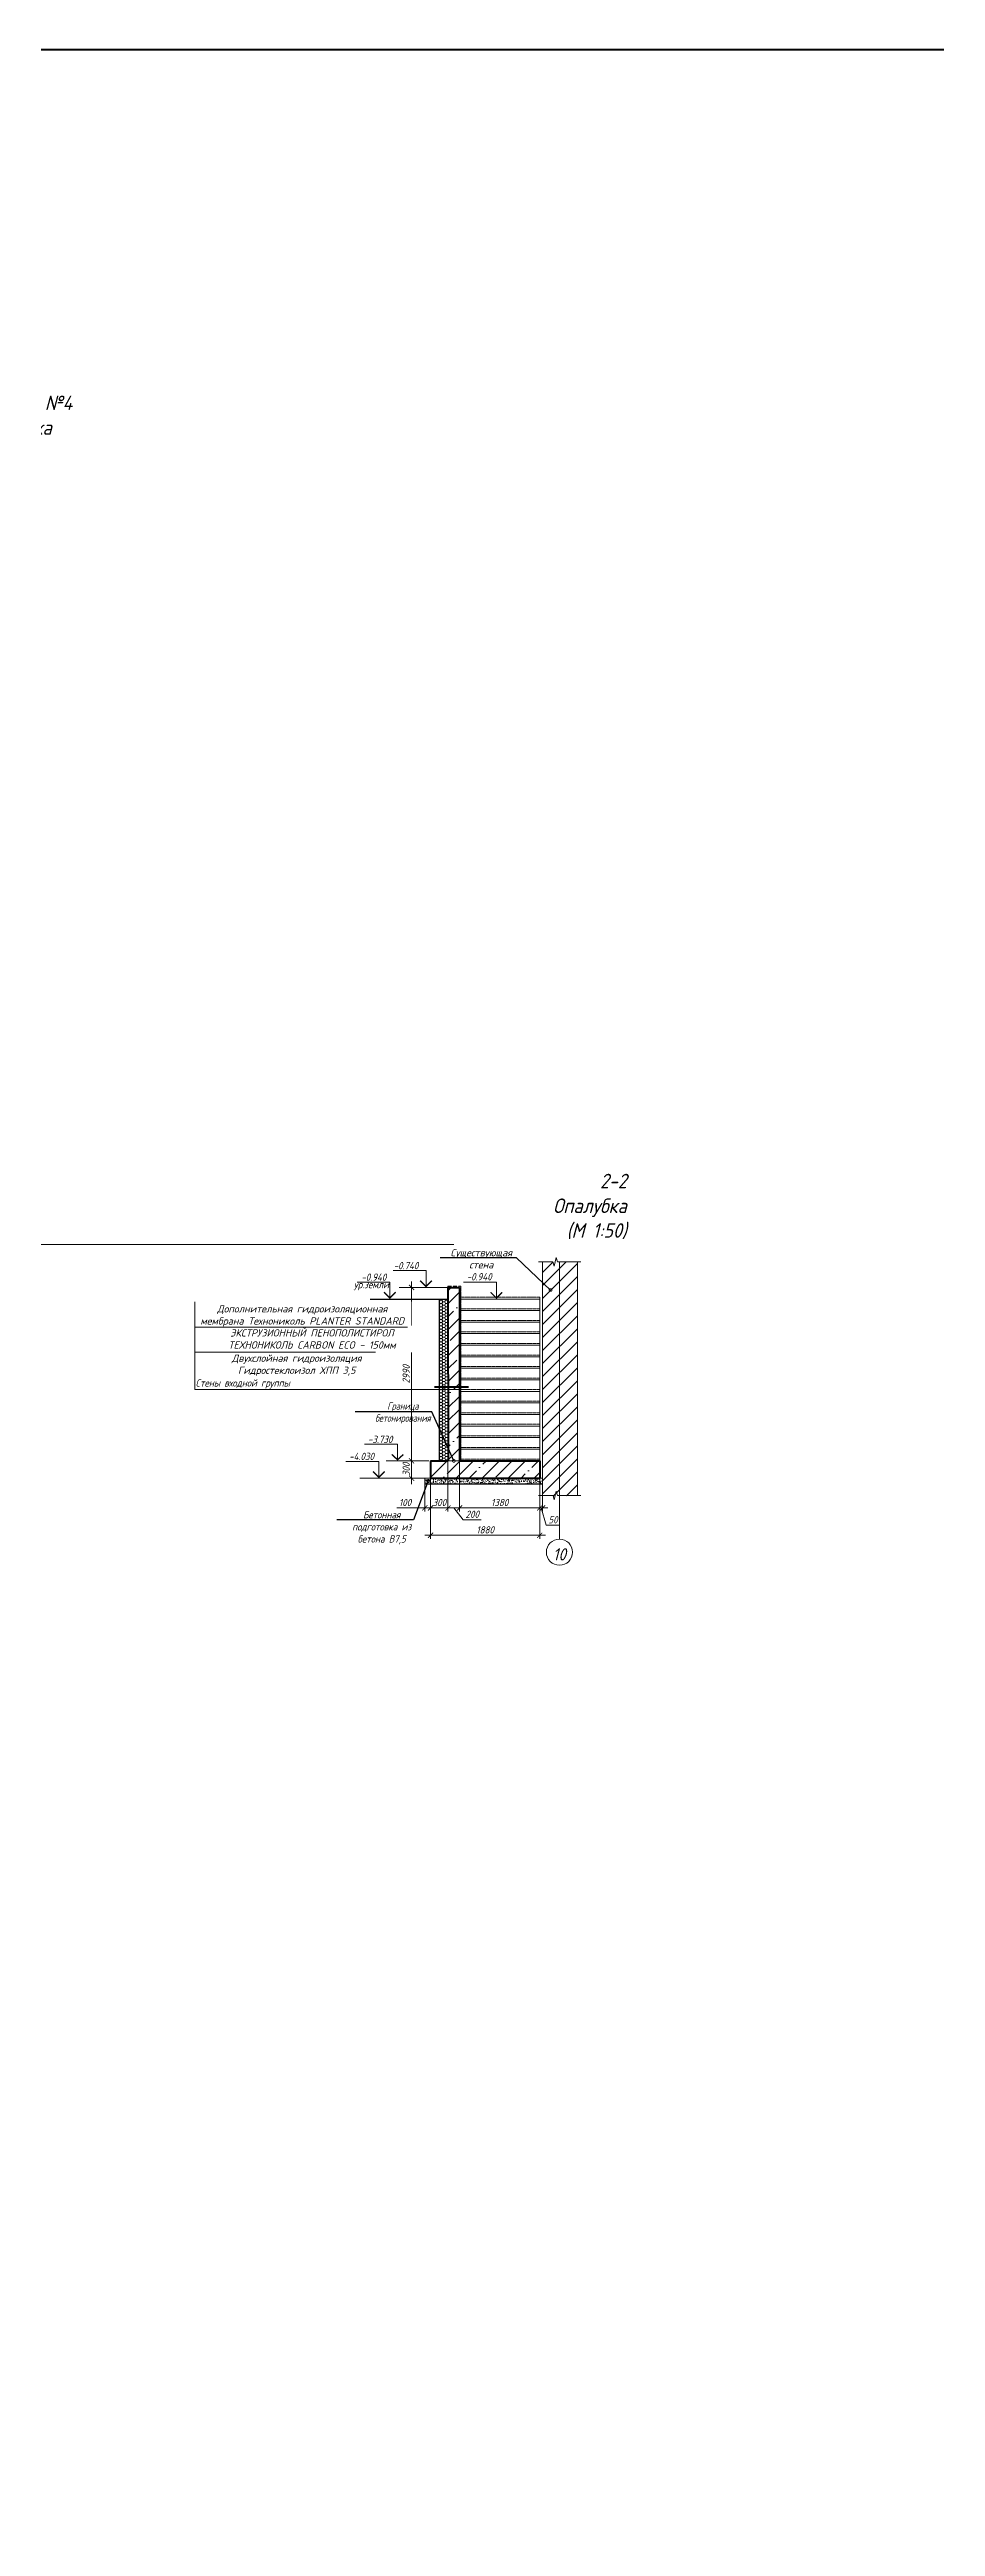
# Model space of a CAD drawing. Header units: millimetres. Extents: x 504091 to 2165846, y 135022 to 442887.
# Drawn here: x 1460696 to 1475961, y 239776 to 282474 of the extents above; entities that cross this region are included whole.
import ezdxf
from ezdxf import colors
from ezdxf.entities.mleader import LeaderData, LeaderLine
from ezdxf.math import Vec2, Vec3

# ---------------------------------------------------------------- set-up
doc = ezdxf.new("R2010")
doc.units = ezdxf.units.MM
for name, pattern in [('ADSK_Линия сетки', [25, 20, -2.5, 0, -2.5]), ('IMPORT-ADSK_Штриховая_ш3 п1_5 _2_', [4.5, 3, -1.5]), ('осеваяX2', [4, 2.5, -0.5, 0.5, -0.5])]:
    doc.linetypes.add(name, pattern=pattern)
doc.layers.get('Defpoints').update_dxf_attribs({"color": 255})
for name, color, linetype, lineweight in [('+АР_Вспомогательная', 7, 'Continuous', 9), ('S-STRS', 31, 'Continuous', 9), ('Аннотация', 7, 'Continuous', 9), ('Монолит тонкий', 204, 'Continuous', 9), ('Оси', 165, 'осеваяX2', 13), ('Размер', 7, 'Continuous', 13), ('размеры', 7, 'Continuous', 9), ('Размеры КР', 164, 'Continuous', 9), ('СПДС_+АР_Выноски', 4, 'Continuous', 9)]:
    doc.layers.add(name, color=color, linetype=linetype, lineweight=lineweight)
for name, color, linetype in [('PS_Выноски', 7, 'Continuous'), ('SGRAND', 7, 'Continuous'), ('Контур', 7, 'Continuous')]:
    doc.layers.add(name, color=color, linetype=linetype)
doc.styles.add('GOST 2.304_new', font='isocpeur.ttf', dxfattribs={"width": 0.9, "oblique": 15})
doc.linetypes.add('zem', pattern='A,1.9,[130,ltypeshp.shx,S=2.4,R=135,X=0.5,Y=-1.8],2,[130,ltypeshp.shx,S=2.4,R=135,X=0.5,Y=-1.8],2,[130,ltypeshp.shx,S=2.4,R=135,X=0.5,Y=-1.8],3.8', length=9.7)
doc.linetypes.add('зигзаг', pattern='A,0.00254,-5.08,[131,ltypeshp.shx,S=5.08,R=0,X=-5.08,Y=0],-10.16,[131,ltypeshp.shx,S=5.08,R=180,X=5.08,Y=0],-5.08', length=20.32254)
doc.dimstyles.new('SPDS 1_50', dxfattribs={"dimscale": 50, "dimtxt": 2.5, "dimasz": 1.77, "dimexe": 1.25, "dimexo": 0.625, "dimtad": 1, "dimdec": 0, "dimrnd": 0.001, "dimzin": 9, "dimtxsty": 'GOST 2.304_new', "dimblk": 'ARCHTICK', "dimcen": 2.5, "dimdle": 2, "dimclrt": 256, "dimadec": 0, "dimazin": 2, "dimtfac": 0.75, "dimtdec": 0, "dimtmove": 1, "dimatfit": 3, "dimfxl": 0, "dimtolj": 1, "dimlwd": 9, "dimlwe": 9, "dimarcsym": 0})

# ---------------------------------------------------------------- blocks, each defined once
blk = doc.blocks.new('_DotSmall')
at = {"color": 0, "linetype": 'ByBlock', "lineweight": 35, "const_width": 0.5}
blk.add_lwpolyline([(-0.0625, 0, 1), (0.0625, 0, 1)], format="xyb", close=True, dxfattribs=at)
blk = doc.blocks.new('_ArchTick')
at = {"color": 0, "linetype": 'ByBlock', "const_width": 0.15}
blk.add_lwpolyline([(-0.5, -0.5), (0.5, 0.5)], dxfattribs=at)
blk = doc.blocks.new('*D3262')
at = {"layer": 'Defpoints', "color": 0, "lineweight": 20, "transparency": 16777216}
for p in [(1469142, 257995), (1469192, 257966), (1469142, 257334)]:
    blk.add_point(p, dxfattribs=at)
at = {"layer": 'Контур', "color": 0, "lineweight": 9, "transparency": 16777216}
for p, q in [((1469142, 257964), (1469142, 257271)), ((1469192, 257934), (1469192, 257271)), ((1469142, 257334), (1469054, 257334)), ((1469192, 257334), (1469142, 257334)), ((1469192, 257334), (1469142, 257334)), ((1469167, 257334), (1469256, 257037)), ((1469192, 257334), (1469281, 257334)), ((1469256, 257037), (1469487, 257037))]:
    blk.add_line(p, q, dxfattribs=at)
at = {"layer": 'Контур', "color": 0, "lineweight": 9, "transparency": 16777216, "xscale": 88.5, "yscale": 88.5, "zscale": 88.5}
blk.add_blockref('_ArchTick', (1469142, 257334), dxfattribs=at)
at = {"layer": 'Контур', "color": 0, "lineweight": 9, "transparency": 16777216, "xscale": 88.5, "yscale": 88.5, "zscale": 88.5, "rotation": 180}
blk.add_blockref('_ArchTick', (1469192, 257334), dxfattribs=at)
at = {"layer": 'Контур', "lineweight": 20, "transparency": 16777216, "insert": (1469372, 257131), "char_height": 125, "attachment_point": 5, "style": 'GOST 2.304_new'}
blk.add_mtext('\\A1;50', dxfattribs=at)
blk = doc.blocks.new('*D3263')
at = {"layer": 'Defpoints', "color": 0, "lineweight": 20, "transparency": 16777216}
for p in [(1467762, 258312), (1469142, 257995), (1467762, 257334)]:
    blk.add_point(p, dxfattribs=at)
at = {"layer": 'Контур', "color": 0, "lineweight": 9, "transparency": 16777216}
for p, q in [((1467762, 258280), (1467762, 257271)), ((1469142, 257964), (1469142, 257271)), ((1469242, 257334), (1467662, 257334))]:
    blk.add_line(p, q, dxfattribs=at)
at = {"layer": 'Контур', "color": 0, "lineweight": 9, "transparency": 16777216, "xscale": 88.5, "yscale": 88.5, "zscale": 88.5, "rotation": 180}
blk.add_blockref('_ArchTick', (1467762, 257334), dxfattribs=at)
at = {"layer": 'Контур', "color": 0, "lineweight": 9, "transparency": 16777216, "xscale": 88.5, "yscale": 88.5, "zscale": 88.5}
blk.add_blockref('_ArchTick', (1469142, 257334), dxfattribs=at)
at = {"layer": 'Контур', "lineweight": 20, "transparency": 16777216, "insert": (1468452, 257427), "char_height": 125, "attachment_point": 5, "style": 'GOST 2.304_new'}
blk.add_mtext('\\A1;1380', dxfattribs=at)
blk = doc.blocks.new('*D3264')
at = {"layer": 'Defpoints', "color": 0, "lineweight": 20, "transparency": 16777216}
for p in [(1467562, 258312), (1467762, 258312), (1467562, 257334)]:
    blk.add_point(p, dxfattribs=at)
at = {"layer": 'Контур', "color": 0, "lineweight": 9, "transparency": 16777216}
for p, q in [((1467562, 258280), (1467562, 257271)), ((1467762, 258280), (1467762, 257271)), ((1467862, 257334), (1467462, 257334)), ((1467662, 257334), (1467825, 257131)), ((1467825, 257131), (1468135, 257131))]:
    blk.add_line(p, q, dxfattribs=at)
at = {"layer": 'Контур', "color": 0, "lineweight": 9, "transparency": 16777216, "xscale": 88.5, "yscale": 88.5, "zscale": 88.5, "rotation": 180}
blk.add_blockref('_ArchTick', (1467562, 257334), dxfattribs=at)
at = {"layer": 'Контур', "color": 0, "lineweight": 9, "transparency": 16777216, "xscale": 88.5, "yscale": 88.5, "zscale": 88.5}
blk.add_blockref('_ArchTick', (1467762, 257334), dxfattribs=at)
at = {"layer": 'Контур', "lineweight": 20, "transparency": 16777216, "insert": (1467980, 257224), "char_height": 125, "attachment_point": 5, "style": 'GOST 2.304_new'}
blk.add_mtext('\\A1;200', dxfattribs=at)
blk = doc.blocks.new('*D3265')
at = {"layer": 'Defpoints', "color": 0, "lineweight": 20, "transparency": 16777216}
for p in [(1467262, 258052), (1467562, 258312), (1467262, 257334)]:
    blk.add_point(p, dxfattribs=at)
at = {"layer": 'Контур', "color": 0, "lineweight": 9, "transparency": 16777216}
for p, q in [((1467262, 258021), (1467262, 257271)), ((1467562, 258280), (1467562, 257271)), ((1467662, 257334), (1467162, 257334))]:
    blk.add_line(p, q, dxfattribs=at)
at = {"layer": 'Контур', "color": 0, "lineweight": 9, "transparency": 16777216, "xscale": 88.5, "yscale": 88.5, "zscale": 88.5, "rotation": 180}
blk.add_blockref('_ArchTick', (1467262, 257334), dxfattribs=at)
at = {"layer": 'Контур', "color": 0, "lineweight": 9, "transparency": 16777216, "xscale": 88.5, "yscale": 88.5, "zscale": 88.5}
blk.add_blockref('_ArchTick', (1467562, 257334), dxfattribs=at)
at = {"layer": 'Контур', "lineweight": 20, "transparency": 16777216, "insert": (1467412, 257427), "char_height": 125, "attachment_point": 5, "style": 'GOST 2.304_new'}
blk.add_mtext('\\A1;300', dxfattribs=at)
blk = doc.blocks.new('*D3266')
at = {"layer": 'Defpoints', "color": 0, "lineweight": 20, "transparency": 16777216}
for p in [(1467262, 258052), (1467162, 257798), (1467162, 257334)]:
    blk.add_point(p, dxfattribs=at)
at = {"layer": 'Контур', "color": 0, "lineweight": 9, "transparency": 16777216}
for p, q in [((1467262, 258021), (1467262, 257271)), ((1467162, 257767), (1467162, 257271)), ((1466678, 257334), (1467162, 257334)), ((1467362, 257334), (1467062, 257334))]:
    blk.add_line(p, q, dxfattribs=at)
at = {"layer": 'Контур', "color": 0, "lineweight": 9, "transparency": 16777216, "xscale": 88.5, "yscale": 88.5, "zscale": 88.5, "rotation": 180}
blk.add_blockref('_ArchTick', (1467162, 257334), dxfattribs=at)
at = {"layer": 'Контур', "color": 0, "lineweight": 9, "transparency": 16777216, "xscale": 88.5, "yscale": 88.5, "zscale": 88.5}
blk.add_blockref('_ArchTick', (1467262, 257334), dxfattribs=at)
at = {"layer": 'Контур', "lineweight": 20, "transparency": 16777216, "insert": (1466822, 257427), "char_height": 125, "attachment_point": 5, "style": 'GOST 2.304_new'}
blk.add_mtext('\\A1;100', dxfattribs=at)
blk = doc.blocks.new('*D3267')
at = {"layer": 'Defpoints', "color": 0, "lineweight": 20, "transparency": 16777216}
for p in [(1467262, 258145), (1469142, 258145), (1467262, 256862)]:
    blk.add_point(p, dxfattribs=at)
at = {"layer": 'Контур', "color": 0, "lineweight": 9, "transparency": 16777216}
for p, q in [((1467262, 258114), (1467262, 256799)), ((1469142, 258114), (1469142, 256799)), ((1469242, 256862), (1467162, 256862))]:
    blk.add_line(p, q, dxfattribs=at)
at = {"layer": 'Контур', "color": 0, "lineweight": 9, "transparency": 16777216, "xscale": 88.5, "yscale": 88.5, "zscale": 88.5, "rotation": 180}
blk.add_blockref('_ArchTick', (1467262, 256862), dxfattribs=at)
at = {"layer": 'Контур', "color": 0, "lineweight": 9, "transparency": 16777216, "xscale": 88.5, "yscale": 88.5, "zscale": 88.5}
blk.add_blockref('_ArchTick', (1469142, 256862), dxfattribs=at)
at = {"layer": 'Контур', "lineweight": 20, "transparency": 16777216, "insert": (1468202, 256955), "char_height": 125, "attachment_point": 5, "style": 'GOST 2.304_new'}
blk.add_mtext('\\A1;1880', dxfattribs=at)
blk = doc.blocks.new('*D3268')
at = {"layer": 'Defpoints', "color": 0, "lineweight": 20, "transparency": 16777216}
for p in [(1466934, 258145), (1467262, 258145), (1467262, 257844)]:
    blk.add_point(p, dxfattribs=at)
at = {"layer": 'Контур', "color": 0, "lineweight": 9, "transparency": 16777216}
for p, q in [((1467231, 258145), (1466872, 258145)), ((1466934, 257744), (1466934, 258245)), ((1467231, 257844), (1466872, 257844))]:
    blk.add_line(p, q, dxfattribs=at)
at = {"layer": 'Контур', "color": 0, "lineweight": 9, "transparency": 16777216, "xscale": 88.5, "yscale": 88.5, "zscale": 88.5}
for p, rotation in [((1466934, 258145), 90), ((1466934, 257844), 270)]:
    blk.add_blockref('_ArchTick', p, dxfattribs=dict(at, rotation=rotation))
at = {"layer": 'Контур', "lineweight": 20, "transparency": 16777216, "insert": (1466841, 257998), "char_height": 125, "attachment_point": 5, "rotation": 90, "style": 'GOST 2.304_new'}
blk.add_mtext('\\A1;300', dxfattribs=at)
blk = doc.blocks.new('*D3269')
at = {"layer": 'Defpoints', "color": 0, "lineweight": 20, "transparency": 16777216}
for p in [(1466934, 261135), (1467561, 261135), (1467262, 258145)]:
    blk.add_point(p, dxfattribs=at)
at = {"layer": 'Контур', "color": 0, "lineweight": 9, "transparency": 16777216}
for p, q in [((1467530, 261135), (1466872, 261135)), ((1466934, 258045), (1466934, 261235)), ((1467231, 258145), (1466872, 258145))]:
    blk.add_line(p, q, dxfattribs=at)
at = {"layer": 'Контур', "color": 0, "lineweight": 9, "transparency": 16777216, "xscale": 88.5, "yscale": 88.5, "zscale": 88.5}
for p, rotation in [((1466934, 261135), 90), ((1466934, 258145), 270)]:
    blk.add_blockref('_ArchTick', p, dxfattribs=dict(at, rotation=rotation))
at = {"layer": 'Контур', "lineweight": 20, "transparency": 16777216, "insert": (1466841, 259638), "char_height": 125, "attachment_point": 5, "rotation": 90, "style": 'GOST 2.304_new'}
blk.add_mtext('\\A1;2990', dxfattribs=at)

msp = doc.modelspace()

# ---------------------------------------------------------------- hatches: boundary and pattern name
at = {"layer": 'SGRAND', "lineweight": 20}
h = msp.add_hatch(dxfattribs=at)
h.set_pattern_fill('ANSI31', color=256, scale=50)
h.set_pattern_definition([(45, (180528.06, 9501.99), (-112.253202, 112.253202), [])])
h.paths.add_polyline_path([(1469191.3833, 261578.2019), (1469371.0637, 261578.2019), (1469389.8137, 261503.2019), (1469427.3137, 261653.2019), (1469446.0637, 261578.2019), (1469791.3833, 261578.2019), (1469791.3833, 257541.2787), (1469446.0637, 257541.2787), (1469427.3137, 257616.2787), (1469389.8137, 257466.2787), (1469371.0637, 257541.2787), (1469191.3833, 257541.2787)])
h = msp.add_hatch(dxfattribs=at)
h.set_pattern_fill('ANSI35', color=256, scale=50)
h.set_pattern_definition([(45, (180338.06, 9502), (-224.5064, 224.5064), []), (45, (180562.56, 9502), (-224.5064, 224.5064), [396.875, -79.375, 0, -79.375])])
h.paths.add_polyline_path([(1467561.3833, 261134.7781), (1467761.3833, 261134.7781), (1467761.3833, 258140.442), (1467561.3833, 258140.442)])
h.paths.add_polyline_path([(1467661.3833, 258140.442), (1467761.3833, 258148.6101), (1469142.493, 258146.9462), (1469142.493, 257846.9462), (1467513.4087, 257848.6101)])
h.paths.add_polyline_path([(1467262.493, 258138.7781), (1467561.3833, 258140.442), (1467661.3833, 258140.442), (1467513.4087, 257840.442), (1467261.3833, 257840.442)])
h = msp.add_hatch(dxfattribs=at)
h.set_pattern_fill('HONEY', color=256, scale=10)
h.set_pattern_definition([(0, (4433.986, 0), (47.625, 27.49630645), [31.75, -63.5]), (120, (4433.986, 0), (-47.6249999, 27.49630663), [31.75, -63.5]), (60, (4433.986, 0), (1e-07, 54.9926131), [-63.5, 31.75])])
h.paths.add_polyline_path([(1467561.4575, 260934.7781), (1467411.4575, 260934.7781), (1467412.2868, 258700.3636), (1467562.4106, 258367.0123)])
h.paths.add_polyline_path([(1467412.2868, 258700.3636), (1467412.493, 258144.7781), (1467562.493, 258144.7781), (1467562.4106, 258367.0123)])
h = msp.add_hatch(dxfattribs=at)
h.set_pattern_fill('AR-CONC', color=256, scale=0.5)
h.set_pattern_definition([(50, (298443.91, 18078.99), (91.0923345, -7.969543), [9.525, -104.775]), (355, (298443.91, 18078.99), (-17.621711, 95.5284226), [7.62, -83.820292]), (100.451445, (298451.5, 18078.32), (73.4706235, 87.558876), [8.0950044, -89.045122]), (46.1842, (298443.91, 18104.39), (135.53952, -21.021164), [14.2875, -157.1625]), (96.635558, (298455.2, 18102.64), (118.702067, 123.713062), [12.142512, -133.567804]), (351.184151, (298443.91, 18104.39), (118.702067, 123.713062), [11.429984, -125.729866]), (21, (298456.61, 18098.04), (75.8071956, -51.132599), [9.525, -104.775]), (326, (298456.61, 18098.04), (30.901014, 92.093983), [7.62, -83.82]), (71.451445, (298462.93, 18093.78), (106.7082096, 40.9613844), [8.0950044, -89.044969]), (37.5, (298443.91, 18078.987), (1.5443016, 42.2775194), [0, -82.804, 0, -85.09, 0, -84.1375]), (7.5, (298443.91, 18078.987), (33.4098313, 50.0902874), [0, -48.514, 0, -80.899, 0, -32.0675]), (327.5, (298415.59, 18078.987), (67.7952976, -2.864372), [0, -31.75, 0, -99.06, 0, -131.445]), (317.5, (298402.89, 18078.987), (74.0645907, 12.7132455), [0, -41.275, 0, -65.786, 0, -93.345])])
h.paths.add_polyline_path([(1467162.493, 257847.7781), (1467262.493, 257847.7781), (1469032.493, 257847.7781), (1469192.3776, 257847.7781), (1469192.3776, 257747.7781), (1467162.493, 257747.7781)])

# ---------------------------------------------------------------- linework, layer by layer
at = {"layer": '+АР_Вспомогательная', "color": 7, "linetype": 'Continuous', "ltscale": 50}
for points in [[(1469848.9297, 261578.2019), (1469446.0637, 261578.2019), (1469427.3137, 261653.2019), (1469389.8137, 261503.2019), (1469371.0637, 261578.2019), (1469119.4246, 261578.2019)], [(1469850.0395, 257548.6148), (1469447.1734, 257548.6148), (1469428.4234, 257623.6148), (1469390.9234, 257473.6148), (1469372.1734, 257548.6148), (1469120.5343, 257548.6148)]]:
    msp.add_lwpolyline(points, dxfattribs=at)
at = {"layer": 'Defpoints', "lineweight": 20}
msp.add_line((1448463.8081, 261874.7781), (1467661.1717, 261874.7781), dxfattribs=at)
at = {"layer": 'PS_Выноски', "linetype": 'zem'}
for p, q in [((1466221.6751, 260934.7781), (1467561.3833, 260934.7781)), ((1467162.493, 257747.7781), (1469192.4382, 257748.2837))]:
    msp.add_line(p, q, dxfattribs=at)
at = {"layer": 'S-STRS', "color": 18, "linetype": 'IMPORT-ADSK_Штриховая_ш3 п1_5 _2_', "ltscale": 20, "true_color": 0x000000}
for p, q in [((1467561.3833, 261154.7781), (1467781.3833, 261154.7781)), ((1467561.3833, 261134.7781), (1467561.3833, 261154.7781)), ((1469142.493, 260934.7781), (1469142.493, 260964.7781))]:
    msp.add_line(p, q, dxfattribs=at)
at = {"layer": 'S-STRS', "color": 18, "linetype": 'IMPORT-ADSK_Штриховая_ш3 п1_5 _2_', "true_color": 0x000000}
for p, q in [((1469142.493, 260964.7781), (1467762.4228, 260964.7781)), ((1467781.3833, 261154.7781), (1467782.493, 258144.7781)), ((1469142.4173, 260765.7781), (1467762.4228, 260765.7781)), ((1469142.4173, 260566.7781), (1467762.4228, 260566.7781)), ((1469142.4173, 260367.7781), (1467762.4228, 260367.7781)), ((1469142.4173, 260168.7781), (1467762.4228, 260168.7781)), ((1469142.4173, 259969.7781), (1467762.4228, 259969.7781)), ((1469142.4173, 259770.7781), (1467762.4228, 259770.7781)), ((1469142.4173, 259571.7781), (1467762.4228, 259571.7781)), ((1469142.4173, 259372.7781), (1467762.4228, 259372.7781)), ((1469142.4173, 259173.7781), (1467762.4228, 259173.7781)), ((1469142.4173, 258974.7781), (1467762.4228, 258974.7781)), ((1469142.4173, 258775.7781), (1467762.4228, 258775.7781)), ((1469142.4173, 258576.7781), (1467762.4228, 258576.7781)), ((1469142.4173, 258377.7781), (1467762.4228, 258377.7781)), ((1467762.493, 258174.7781), (1469142.493, 258174.7781))]:
    msp.add_line(p, q, dxfattribs=at)
at = {"layer": 'SGRAND', "lineweight": 20}
msp.add_line((1467411.4575, 260934.7781), (1467412.493, 258144.7224), dxfattribs=at)
at = {"layer": 'Контур', "lineweight": 20}
for p, q in [((1469191.3833, 261578.2019), (1469192.493, 257548.6148)), ((1469791.3833, 261578.2019), (1469792.493, 257548.6148)), ((1469142.493, 257844.7781), (1469192.493, 257844.7781))]:
    msp.add_line(p, q, dxfattribs=at)
msp.add_circle((1469482.493, 256570.4074), 225, dxfattribs=at)
at = {"layer": 'Монолит тонкий', "lineweight": 40, "ltscale": 100}
for p, q in [((1467561.3833, 261134.7781), (1467562.493, 258144.7781)), ((1467561.3833, 261134.7781), (1467761.3833, 261134.7781)), ((1467761.3833, 261134.7781), (1467762.493, 258144.7781)), ((1467262.493, 258144.7781), (1467562.493, 258144.7781)), ((1467262.493, 258144.7781), (1467262.493, 257844.7781)), ((1467762.493, 258144.7781), (1469142.493, 258144.7781)), ((1469142.493, 258144.7781), (1469142.493, 257844.7781)), ((1467262.493, 257844.7781), (1469142.493, 257844.7781))]:
    msp.add_line(p, q, dxfattribs=at)
at = {"layer": 'Монолит тонкий', "lineweight": 20, "ltscale": 100}
for p, q in [((1469142.493, 260934.7781), (1467762.4228, 260934.7781)), ((1469142.493, 258144.7781), (1469142.493, 260931.7781)), ((1469142.493, 260735.7781), (1467762.4228, 260735.7781)), ((1469142.493, 260536.7781), (1467762.4228, 260536.7781)), ((1469142.4173, 260337.7781), (1467762.4228, 260337.7781)), ((1469142.4173, 260138.7781), (1467762.4228, 260138.7781)), ((1469142.4173, 259939.7781), (1467762.4228, 259939.7781)), ((1469142.4173, 259740.7781), (1467762.4228, 259740.7781)), ((1469142.4173, 259541.7781), (1467762.4228, 259541.7781)), ((1469142.4173, 259342.7781), (1467762.4228, 259342.7781)), ((1469142.4173, 259143.7781), (1467762.4228, 259143.7781)), ((1469142.4173, 258944.7781), (1467762.4228, 258944.7781)), ((1469142.4173, 258745.7781), (1467762.4228, 258745.7781)), ((1469142.4173, 258546.7781), (1467762.4228, 258546.7781)), ((1469142.4173, 258347.7781), (1467762.4228, 258347.7781))]:
    msp.add_line(p, q, dxfattribs=at)
at = {"layer": 'Оси', "linetype": 'ADSK_Линия сетки'}
msp.add_line((1469482.493, 261578.2019), (1469482.493, 256795.4074), dxfattribs=at)
at = {"layer": 'размеры', "ltscale": 50}
msp.add_line((1467578.9431, 261134.7781), (1466721.7754, 261132.4645), dxfattribs=at)
for points in [[(1467183.4392, 261133.7781), (1467183.4392, 261426.0818), (1466616.3176, 261426.0818)], [(1466560.1993, 260934.7781), (1466560.1993, 261227.0818), (1465994.0778, 261227.0818)], [(1468395.4211, 260934.7781), (1468395.4211, 261227.0818), (1467828.2996, 261227.0818)], [(1466692.961, 258147.3267), (1466692.961, 258430.6303), (1466125.8394, 258430.6303)], [(1466370.2478, 257844.442), (1466370.2478, 258136.7457), (1465803.1263, 258136.7457)]]:
    msp.add_lwpolyline(points, dxfattribs=at)
at = {"layer": 'размеры', "ltscale": 50, "const_width": 24}
for points in [[(1466460.1993, 261051.7487), (1466560.1993, 260951.7487), (1466660.1993, 261051.7487)], [(1467083.4392, 261250.7487), (1467183.4392, 261150.7487), (1467283.4392, 261250.7487)], [(1468295.4211, 261051.7487), (1468395.4211, 260951.7487), (1468495.4211, 261051.7487)], [(1466470.2478, 257961.4126), (1466370.2478, 257861.4126), (1466270.2478, 257961.4126)], [(1466792.961, 258255.2972), (1466692.961, 258164.2972), (1466592.961, 258255.2972)]]:
    msp.add_lwpolyline(points, dxfattribs=at)
at = {"layer": 'Размеры КР', "lineweight": 50}
msp.add_line((1467914.2798, 259414.7209), (1467329.9547, 259414.7209), dxfattribs=at)
at = {"layer": 'Размеры КР', "lineweight": 20}
for p, q in [((1467147.2173, 258144.7781), (1466496.4347, 258147.3267)), ((1466871.9083, 257844.442), (1466044.614, 257844.442)), ((1467262.493, 257844.7781), (1467162.493, 257847.7781)), ((1467162.493, 257847.7781), (1467162.493, 257747.7781)), ((1467162.493, 257747.7781), (1469192.493, 257747.7781))]:
    msp.add_line(p, q, dxfattribs=at)
at = {"layer": 'Размеры КР', "linetype": 'зигзаг', "lineweight": 20}
msp.add_line((1467562.493, 258144.7781), (1467762.493, 258144.7781), dxfattribs=at)
at = {"layer": 'Размеры КР', "color": 1, "lineweight": 60}
msp.add_lwpolyline([(1431990.7003, 282473.5457), (1480135.0213, 282473.5457), (1480135.0213, 202751.1477), (1431990.7003, 202751.1477)], close=True, dxfattribs=at)
at = {"layer": 'СПДС_+АР_Выноски', "color": 251, "ltscale": 100, "true_color": 0x636466}
msp.add_line((1466310.1507, 259600.5421), (1463209.3843, 259600.5421), dxfattribs=at)

# ---------------------------------------------------------------- texts
at = {"layer": 'Аннотация', "lineweight": 9, "char_height": 250, "line_spacing_factor": 1.022766, "style": 'GOST 2.304_new'}
for s, width, insert, attachment_point in [('\\pi777.8911;Схема входа в подвал №4 \\P\\pi1109.8937;в осях Е/10. Опалубка  \\P\\pi0;              (М 1:50)', 4952.631794, (1456577.7681, 276508.6356), 1), ('2-2\\P Опалубка  \\P(М 1:50)', 4452.196591, (1470642.2614, 263093.8479), 3)]:
    msp.add_mtext_dynamic_manual_height_columns(s, width=width, gutter_width=2500, heights=[1983.7092], dxfattribs=dict(at, insert=insert, attachment_point=attachment_point))
at = {"layer": 'Оси', "insert": (1469482.0777, 256533.9551), "char_height": 210, "width": 139.32, "attachment_point": 5, "line_spacing_factor": 1.022766, "style": 'GOST 2.304_new'}
msp.add_mtext('\\pt53.9994,108.0009,162.0003,215.9997,269.9991,324.0006,378,431.9994,486.0009,540.0003,593.9997,647.9991,702.0006,756,809.9994,864.0009,918.0003,971.9997,1025.9991,1080.0006,1134,1187.9994,1242.0009,1296.0003,1349.9997,1403.9991,1458.0006,1512,1565.9994,1620.0009,1674.0003,1727.9997;10', dxfattribs=at)
at = {"layer": 'размеры', "ltscale": 50, "style": 'GOST 2.304_new', "oblique": 15, "width": 0.9}
for s, p in [('-0.940', (1466068.3355, 261249.555)), ('-0.740', (1466624.771, 261448.555)), ('-0.940', (1467883.8409, 261256.4629)), ('ур.земли', (1465941.6904, 261120.7044)), ('-3.730', (1466181.5435, 258453.1035)), ('-4.030', (1465858.8304, 258159.2188))]:
    msp.add_text(s, height=125, dxfattribs=at).set_placement(p)
at = {"layer": 'СПДС_+АР_Выноски', "color": 7, "ltscale": 100, "style": 'GOST 2.304_new', "oblique": 15, "width": 0.9}
msp.add_text('Стены входной группы', height=125, dxfattribs=at).set_placement((1463213.1632, 259425.5421))

# ---------------------------------------------------------------- dimensions: what is measured, and where the dimension line sits
at = {"layer": 'Контур', "lineweight": 20}
for base, p1, p2, angle, picture, middle in [((1466934.4083, 261134.7781), (1467262.493, 258144.7781), (1467561.3833, 261134.7781), 90, '*D3269', (1466934.4083, 259638.2781)), ((1467162.493, 257333.6336), (1467262.493, 258051.9794), (1467162.493, 257797.7781), 180, '*D3266', (1466822.035, 257441.7516)), ((1466934.4083, 258144.7781), (1467262.493, 257844.442), (1467262.493, 258144.7781), 90, '*D3268', (1466934.4083, 257997.6101)), ((1467262.493, 257333.6336), (1467562.4329, 258311.6544), (1467262.493, 258051.9794), 180, '*D3265', (1467412.463, 257333.6336)), ((1467562.4329, 257333.6336), (1467762.4329, 258311.7239), (1467562.4329, 258311.6544), 180, '*D3264', (1467856.6127, 257130.5086))]:
    dim = msp.add_linear_dim(base=base, p1=p1, p2=p2, angle=angle, dimstyle='SPDS 1_50', dxfattribs=at)
    dim.commit()
    dim.dimension.update_dxf_attribs({"geometry": picture, "text_midpoint": middle, "dimtype": 160})
for base, p1, p2, picture, middle in [((1467262.493, 256861.5264), (1469142.493, 258144.7781), (1467262.493, 258144.7781), '*D3267', (1468202.493, 256955.2764)), ((1467762.4329, 257333.6336), (1469142.493, 257994.7781), (1467762.4329, 258311.7239), '*D3263', (1468452.463, 257427.3836)), ((1469142.493, 257333.6336), (1469192.3776, 257965.74), (1469142.493, 257994.7781), '*D3262', (1469287.7478, 257130.5086))]:
    dim = msp.add_linear_dim(base=base, p1=p1, p2=p2, angle=180, dimstyle='SPDS 1_50', dxfattribs=at)
    dim.commit()
    dim.dimension.update_dxf_attribs({"geometry": picture, "text_midpoint": middle})

# ---------------------------------------------------------------- leaders
at = {"layer": 'Размер', "ltscale": 20}
ml = msp.add_multileader_mtext('Standard', dxfattribs=at)
ml.set_content('\\A1;{\\W1;Существующая стена}', color=256, style='GOST 2.304_new')
ml.set_leader_properties()
ml.set_arrow_properties(name='DOTSMALL')
ml.build(insert=Vec2(0, 0))
ml.multileader.update_dxf_attribs({"text_left_attachment_type": 6, "text_right_attachment_type": 6, "dogleg_length": 1, "arrow_head_size": 100})
ctx = ml.context
ctx.base_point, ctx.char_height, ctx.arrow_head_size, ctx.landing_gap_size, ctx.plane_origin = Vec3(1467547.403, 261645.5518), 125, 100, 0, Vec3(1439021.1149, 406852.5387)
ctx.left_attachment, ctx.right_attachment, ctx.text_align_type = 6, 6, 1
notes = []
notes.append((ctx, [(0, (1, 1, 0), (1468744.6466, 261645.5518), (-1, 0), 20, [(0, [(1469329.1388, 261089.9845)], 0, [])])]))
ctx.mtext.insert, ctx.mtext.rotation, ctx.mtext.width, ctx.mtext.alignment, ctx.mtext.flow_direction = Vec3(1468136.0248, 261795.5518), 6.2831853072, 1286.674802, 2, 5
ml = msp.add_multileader_mtext('Standard', dxfattribs=at)
ml.set_content('\\A1;{\\W0.8;Граница бетонирования}', color=256, style='GOST 2.304_new')
ml.set_leader_properties()
ml.set_arrow_properties(name='DOTSMALL')
ml.build(insert=Vec2(0, 0))
ml.multileader.update_dxf_attribs({"text_left_attachment_type": 6, "text_right_attachment_type": 6, "dogleg_length": 1, "arrow_head_size": 100})
ctx = ml.context
ctx.base_point, ctx.char_height, ctx.arrow_head_size, ctx.landing_gap_size, ctx.plane_origin = Vec3(1466307.9233, 258990.9614), 125, 100, 0, Vec3(1436950.5953, 403618.6282)
ctx.left_attachment, ctx.right_attachment, ctx.text_align_type = 6, 6, 1
notes.append((ctx, [(0, (1, 1, 0), (1467281.417, 258990.9614), (-1, 0), 20, [(0, [(1467662.493, 258144.7781)], 0, [])])]))
ctx.mtext.insert, ctx.mtext.rotation, ctx.mtext.width, ctx.mtext.alignment, ctx.mtext.flow_direction = Vec3(1466784.6701, 259153.4614), 6.2831853072, 1286.674802, 2, 5
ml = msp.add_multileader_mtext('Standard', dxfattribs=at)
ml.set_content('\\A1;Бетонная подготовка из бетона В7,5', color=256, style='GOST 2.304_new')
ml.set_leader_properties()
ml.set_arrow_properties(name='DOTSMALL')
ml.build(insert=Vec2(0, 0))
ml.multileader.update_dxf_attribs({"text_left_attachment_type": 6, "text_right_attachment_type": 6, "dogleg_length": 1, "arrow_head_size": 100})
ctx = ml.context
ctx.base_point, ctx.char_height, ctx.arrow_head_size, ctx.landing_gap_size, ctx.plane_origin = Vec3(1465893.9086, 257128.1626), 125, 100, 0, Vec3(1480044.1886, 402408.9354)
ctx.left_attachment, ctx.right_attachment, ctx.text_align_type = 6, 6, 1
notes.append((ctx, [(1, (1, 1, 0), (1466965.5272, 257128.1626), (-1, 0), 20, [(0, [(1467222.394, 257799.6993)], 0, [])])]))
ctx.mtext.insert, ctx.mtext.width, ctx.mtext.alignment, ctx.mtext.flow_direction = Vec3(1466419.7179, 257278.1626), 1286.674802, 2, 5
for ctx, leaders in notes:
    for number, flags, end, landing, length, lines in leaders:
        leader = LeaderData()
        leader.index, (leader.has_last_leader_line, leader.has_dogleg_vector, leader.attachment_direction) = number, flags
        leader.last_leader_point, leader.dogleg_vector, leader.dogleg_length = Vec3(end), Vec3(landing), length
        for number, points, colour, breaks in lines:
            line = LeaderLine()
            line.index, line.vertices, line.color, line.breaks = number, Vec3.list(points), colors.encode_raw_color(colour), breaks
            leader.lines.append(line)
        ctx.leaders.append(leader)

# ---------------------------------------------------------------- next in the draw order: texts
at = {"layer": 'Размер', "ltscale": 20, "insert": (1465050.3783, 260827.5295), "char_height": 125, "width": 3630.396291, "attachment_point": 2, "style": 'GOST 2.304_new', "bg_fill": 2}
msp.add_mtext('\\A1;{\\W1;Дополнительная гидроизоляционная мембрана Технониколь PLANTER STANDARD}', dxfattribs=at)

# ---------------------------------------------------------------- next in the draw order: texts
at = {"layer": 'Размер', "ltscale": 20, "insert": (1465219.3425, 260413.3659), "char_height": 125, "width": 3983.459268, "attachment_point": 2, "style": 'GOST 2.304_new', "bg_fill": 2}
msp.add_mtext('\\A1;{\\W1;ЭКСТРУЗИОННЫЙ ПЕНОПОЛИСТИРОЛ ТЕХНОНИКОЛЬ CARBON ECO - 150мм}', dxfattribs=at)

# ---------------------------------------------------------------- next in the draw order: linework, layer by layer
at = {"layer": 'СПДС_+АР_Выноски', "color": 251, "ltscale": 100, "true_color": 0x636466}
msp.add_line((1466865.5764, 260448.8381), (1463209.3843, 260448.8381), dxfattribs=at)

# ---------------------------------------------------------------- next in the draw order: texts
at = {"layer": 'Размер', "ltscale": 20, "insert": (1464954.739, 259977.4762), "char_height": 125, "width": 3454.252384, "attachment_point": 2, "style": 'GOST 2.304_new', "bg_fill": 2}
msp.add_mtext('\\A1;{\\W1;Двухслойная гидроизоляция Гидростеклоизол ХПП 3,5}', dxfattribs=at)

# ---------------------------------------------------------------- next in the draw order: linework, layer by layer
at = {"layer": 'СПДС_+АР_Выноски', "color": 251, "ltscale": 100, "true_color": 0x636466}
for p, q in [((1463201.2147, 259375.5421), (1463201.2147, 260887.7264)), ((1466310.1507, 260019.8973), (1463209.3843, 260019.8973)), ((1467914.2798, 259375.5421), (1463201.2147, 259375.5421))]:
    msp.add_line(p, q, dxfattribs=at)

doc.saveas('drawing.dxf')
